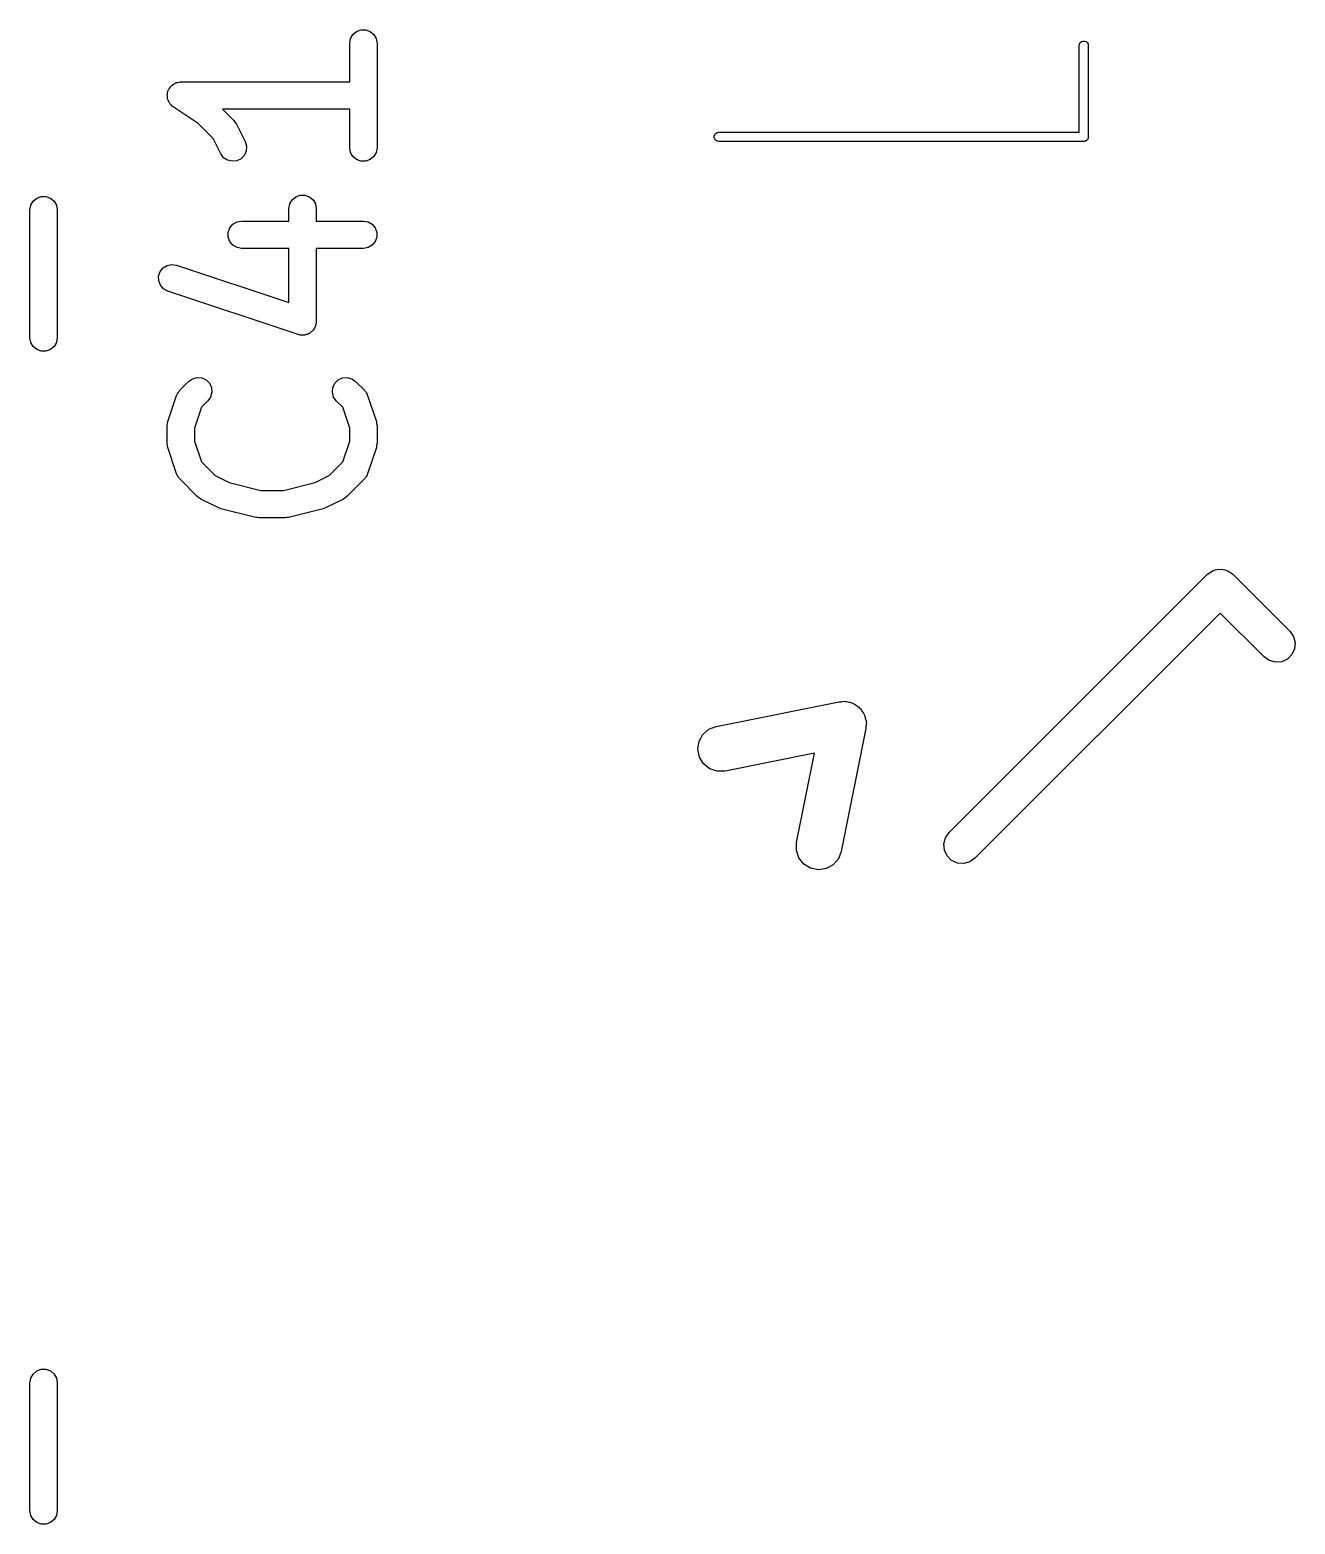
# Model space of a CAD drawing. Extents: x 78.8 to 132.8, y -113.1 to -87.3.
# Drawn here: x 86.62 to 93.56, y -109.1 to -100.91 of the extents above; entities that cross this region are included whole.
import ezdxf

# ---------------------------------------------------------------- set-up
doc = ezdxf.new("R2010")
doc.units = 0
doc.header["$MEASUREMENT"] = 0
doc.layers.add('BLACK', color=7, linetype='CONTINUOUS')

msp = doc.modelspace()

# ---------------------------------------------------------------- linework, layer by layer
at = {"layer": 'Black'}
for p, q in [((88.4149, -100.923), (88.4394, -100.914)), ((88.4394, -100.914), (88.4654, -100.914)), ((88.4654, -100.914), (88.4899, -100.923)), ((88.3774, -100.988), (88.3819, -100.962)), ((88.3774, -101.199), (88.3774, -100.988)), ((88.3819, -100.962), (88.3949, -100.94)), ((88.3949, -100.94), (88.4149, -100.923)), ((88.4899, -100.923), (88.5098, -100.94)), ((88.5098, -100.94), (88.5229, -100.962)), ((88.5229, -100.962), (88.5274, -100.988)), ((88.5274, -100.988), (88.5274, -101.56)), ((92.375, -101), (92.3765, -100.991)), ((92.375, -101.475), (92.375, -101)), ((92.3765, -100.991), (92.3808, -100.984)), ((92.3808, -100.984), (92.3875, -100.978)), ((92.3875, -100.978), (92.3957, -100.975)), ((92.3957, -100.975), (92.4043, -100.975)), ((92.4043, -100.975), (92.4125, -100.978)), ((92.4125, -100.978), (92.4192, -100.984)), ((92.4192, -100.984), (92.4235, -100.991)), ((92.4235, -100.991), (92.425, -101)), ((92.425, -101), (92.425, -101.5)), ((87.3816, -101.252), (87.3837, -101.244)), ((87.3837, -101.244), (87.386, -101.24)), ((87.386, -101.24), (87.3874, -101.236)), ((87.3874, -101.236), (87.3932, -101.229)), ((87.3932, -101.229), (87.3981, -101.222)), ((87.3981, -101.222), (87.4015, -101.22)), ((87.4015, -101.22), (87.4042, -101.216)), ((87.4042, -101.216), (87.4119, -101.212)), ((87.4119, -101.212), (87.4191, -101.207)), ((87.4191, -101.207), (87.4231, -101.205)), ((87.4231, -101.205), (87.4267, -101.203)), ((87.4267, -101.203), (87.4355, -101.202)), ((87.4355, -101.202), (87.4441, -101.199)), ((87.4441, -101.199), (87.4483, -101.2)), ((87.4483, -101.2), (87.4524, -101.199)), ((87.4524, -101.199), (88.3774, -101.199)), ((87.3775, -101.269), (87.3785, -101.265)), ((87.3785, -101.278), (87.3775, -101.269)), ((87.3785, -101.261), (87.3816, -101.252)), ((87.3785, -101.265), (87.3785, -101.261)), ((87.3785, -101.287), (87.3785, -101.278)), ((87.3799, -101.291), (87.3785, -101.287)), ((87.3804, -101.295), (87.3799, -101.291)), ((87.3844, -101.303), (87.3804, -101.295)), ((87.3874, -101.311), (87.3844, -101.303)), ((87.3901, -101.314), (87.3874, -101.311)), ((87.3919, -101.318), (87.3901, -101.314)), ((87.3984, -101.324), (87.3919, -101.318)), ((87.4042, -101.331), (87.3984, -101.324)), ((87.4078, -101.333), (87.4042, -101.331)), ((87.4108, -101.336), (87.4078, -101.333)), ((87.5475, -101.427), (87.4108, -101.336)), ((88.3774, -101.349), (87.6811, -101.349)), ((87.6811, -101.349), (87.7435, -101.411)), ((87.7435, -101.411), (87.7504, -101.421)), ((88.3774, -101.56), (88.3774, -101.349)), ((87.6288, -101.509), (87.5475, -101.427)), ((87.7504, -101.421), (87.7576, -101.431)), ((87.7576, -101.431), (87.8052, -101.526)), ((90.3754, -101.496), (90.3783, -101.487)), ((90.3783, -101.487), (90.3839, -101.481)), ((90.3839, -101.481), (90.3914, -101.477)), ((90.3914, -101.477), (90.4, -101.475)), ((90.4, -101.475), (90.5, -101.475)), ((90.5, -101.475), (92.375, -101.475)), ((87.671, -101.593), (87.6288, -101.509)), ((87.8052, -101.526), (87.8126, -101.551)), ((87.8126, -101.551), (87.811, -101.577)), ((88.3819, -101.585), (88.3774, -101.56)), ((88.5274, -101.56), (88.5229, -101.585)), ((90.3754, -101.504), (90.3754, -101.496)), ((90.3783, -101.512), (90.3754, -101.504)), ((90.3839, -101.519), (90.3783, -101.512)), ((90.3914, -101.523), (90.3839, -101.519)), ((90.4, -101.525), (90.3914, -101.523)), ((90.5, -101.525), (90.4, -101.525)), ((92.4, -101.525), (90.5, -101.525)), ((92.4022, -101.525), (92.4, -101.525)), ((92.4043, -101.525), (92.4022, -101.525)), ((92.4064, -101.524), (92.4043, -101.525)), ((92.4086, -101.523), (92.4064, -101.524)), ((92.4104, -101.522), (92.4086, -101.523)), ((92.4125, -101.522), (92.4104, -101.522)), ((92.4142, -101.52), (92.4125, -101.522)), ((92.4161, -101.519), (92.4142, -101.52)), ((92.4175, -101.517), (92.4161, -101.519)), ((92.4192, -101.516), (92.4175, -101.517)), ((92.4202, -101.514), (92.4192, -101.516)), ((92.4217, -101.512), (92.4202, -101.514)), ((92.4224, -101.51), (92.4217, -101.512)), ((92.4235, -101.509), (92.4224, -101.51)), ((92.4239, -101.506), (92.4235, -101.509)), ((92.4246, -101.504), (92.4239, -101.506)), ((92.425, -101.5), (92.4246, -101.502)), ((92.4246, -101.502), (92.4246, -101.504)), ((87.6865, -101.614), (87.671, -101.593)), ((87.7083, -101.628), (87.6865, -101.614)), ((87.7336, -101.634), (87.7083, -101.628)), ((87.7595, -101.631), (87.7336, -101.634)), ((87.7828, -101.62), (87.7595, -101.631)), ((87.8007, -101.601), (87.7828, -101.62)), ((87.811, -101.577), (87.8007, -101.601)), ((88.3949, -101.608), (88.3819, -101.585)), ((88.4149, -101.624), (88.3949, -101.608)), ((88.4394, -101.633), (88.4149, -101.624)), ((88.4654, -101.633), (88.4394, -101.633)), ((88.4899, -101.624), (88.4654, -101.633)), ((88.5098, -101.608), (88.4899, -101.624)), ((88.5229, -101.585), (88.5098, -101.608)), ((88.0815, -101.828), (88.106, -101.819)), ((88.106, -101.819), (88.1321, -101.819)), ((88.1321, -101.819), (88.1565, -101.828)), ((86.625, -101.9), (86.6295, -101.874)), ((86.625, -102.6), (86.625, -101.9)), ((86.6295, -101.874), (86.6425, -101.852)), ((86.6425, -101.852), (86.6625, -101.835)), ((86.6625, -101.835), (86.687, -101.826)), ((86.687, -101.826), (86.713, -101.826)), ((86.713, -101.826), (86.7375, -101.835)), ((86.7375, -101.835), (86.7575, -101.852)), ((86.7575, -101.852), (86.7705, -101.874)), ((86.7705, -101.874), (86.775, -101.9)), ((86.775, -101.9), (86.775, -102.6)), ((88.044, -101.893), (88.0486, -101.867)), ((88.044, -101.961), (88.044, -101.893)), ((88.0486, -101.867), (88.0616, -101.845)), ((88.0616, -101.845), (88.0815, -101.828)), ((88.1565, -101.828), (88.1765, -101.845)), ((88.1765, -101.845), (88.1895, -101.867)), ((88.1895, -101.867), (88.194, -101.893)), ((88.194, -101.893), (88.194, -101.961)), ((87.7208, -101.998), (87.7375, -101.978)), ((87.7375, -101.978), (87.7601, -101.965)), ((87.7601, -101.965), (87.7857, -101.961)), ((87.7857, -101.961), (88.044, -101.961)), ((88.194, -101.961), (88.4524, -101.961)), ((88.4524, -101.961), (88.478, -101.965)), ((88.478, -101.965), (88.5006, -101.978)), ((88.5006, -101.978), (88.5173, -101.998)), ((87.7119, -102.023), (87.7208, -101.998)), ((87.7119, -102.049), (87.7119, -102.023)), ((87.7208, -102.073), (87.7119, -102.049)), ((88.5173, -101.998), (88.5262, -102.023)), ((88.5262, -102.049), (88.5173, -102.073)), ((88.5262, -102.023), (88.5262, -102.049)), ((87.7375, -102.093), (87.7208, -102.073)), ((87.7601, -102.106), (87.7375, -102.093)), ((87.7857, -102.111), (87.7601, -102.106)), ((88.044, -102.111), (87.7857, -102.111)), ((88.044, -102.408), (88.044, -102.111)), ((88.4524, -102.111), (88.194, -102.111)), ((88.194, -102.111), (88.194, -102.512)), ((88.478, -102.106), (88.4524, -102.111)), ((88.5006, -102.093), (88.478, -102.106)), ((88.5173, -102.073), (88.5006, -102.093)), ((87.3388, -102.238), (87.355, -102.218)), ((87.355, -102.218), (87.3772, -102.204)), ((87.3772, -102.204), (87.4027, -102.199)), ((87.4027, -102.199), (87.4285, -102.203)), ((87.4285, -102.203), (88.044, -102.408)), ((87.3306, -102.263), (87.3388, -102.238)), ((87.3313, -102.289), (87.3306, -102.263)), ((87.3409, -102.313), (87.3313, -102.289)), ((87.3581, -102.333), (87.3409, -102.313)), ((87.381, -102.345), (87.3581, -102.333)), ((88.0953, -102.583), (87.381, -102.345)), ((88.1803, -102.554), (88.1765, -102.56)), ((88.185, -102.548), (88.1803, -102.554)), ((88.1868, -102.542), (88.185, -102.548)), ((88.1895, -102.538), (88.1868, -102.542)), ((88.1908, -102.53), (88.1895, -102.538)), ((88.1932, -102.523), (88.1908, -102.53)), ((88.194, -102.512), (88.1931, -102.517)), ((88.1931, -102.517), (88.1932, -102.523)), ((86.6295, -102.626), (86.625, -102.6)), ((86.6425, -102.648), (86.6295, -102.626)), ((86.7705, -102.626), (86.7575, -102.648)), ((86.775, -102.6), (86.7705, -102.626)), ((88.1008, -102.584), (88.0953, -102.583)), ((88.106, -102.586), (88.1008, -102.584)), ((88.1136, -102.586), (88.106, -102.586)), ((88.1211, -102.587), (88.1136, -102.586)), ((88.1265, -102.586), (88.1211, -102.587)), ((88.1321, -102.586), (88.1265, -102.586)), ((88.1392, -102.583), (88.1321, -102.586)), ((88.1466, -102.582), (88.1392, -102.583)), ((88.1513, -102.579), (88.1466, -102.582)), ((88.1565, -102.577), (88.1513, -102.579)), ((88.1624, -102.572), (88.1565, -102.577)), ((88.1688, -102.568), (88.1624, -102.572)), ((88.1723, -102.564), (88.1688, -102.568)), ((88.1765, -102.56), (88.1723, -102.564)), ((86.6625, -102.665), (86.6425, -102.648)), ((86.687, -102.674), (86.6625, -102.665)), ((86.713, -102.674), (86.687, -102.674)), ((86.7375, -102.665), (86.713, -102.674)), ((86.7575, -102.648), (86.7375, -102.665)), ((87.447, -102.887), (87.4946, -102.84)), ((87.4946, -102.84), (87.5159, -102.825)), ((87.5159, -102.825), (87.5411, -102.818)), ((87.5411, -102.818), (87.567, -102.82)), ((87.567, -102.82), (87.5906, -102.831)), ((87.5906, -102.831), (87.6091, -102.85)), ((87.6091, -102.85), (87.6201, -102.873)), ((87.6201, -102.873), (87.6223, -102.899)), ((88.2824, -102.899), (88.2847, -102.873)), ((88.2847, -102.873), (88.2957, -102.85)), ((88.2957, -102.85), (88.3141, -102.831)), ((88.3141, -102.831), (88.3377, -102.82)), ((88.3377, -102.82), (88.3637, -102.818)), ((88.3637, -102.818), (88.3888, -102.825)), ((88.3888, -102.825), (88.4102, -102.84)), ((88.4102, -102.84), (88.4578, -102.887)), ((87.3812, -103.06), (87.4288, -102.917)), ((87.4288, -102.917), (87.4309, -102.913)), ((87.4309, -102.913), (87.432, -102.909)), ((87.432, -102.909), (87.4371, -102.902)), ((87.4371, -102.902), (87.4413, -102.894)), ((87.4413, -102.894), (87.4445, -102.891)), ((87.4445, -102.891), (87.447, -102.887)), ((87.6007, -102.946), (87.5656, -102.981)), ((87.6156, -102.925), (87.6007, -102.946)), ((87.6223, -102.899), (87.6156, -102.925)), ((88.2892, -102.925), (88.2824, -102.899)), ((88.3041, -102.946), (88.2892, -102.925)), ((88.3392, -102.981), (88.3041, -102.946)), ((88.4578, -102.887), (88.4603, -102.891)), ((88.4603, -102.891), (88.4635, -102.894)), ((88.4635, -102.894), (88.4677, -102.902)), ((88.4677, -102.902), (88.4727, -102.909)), ((88.4727, -102.909), (88.4739, -102.913)), ((88.4739, -102.913), (88.4759, -102.917)), ((88.4759, -102.917), (88.5235, -103.06)), ((87.5656, -102.981), (87.5274, -103.096)), ((88.3774, -103.096), (88.3392, -102.981)), ((87.3774, -103.083), (87.3795, -103.071)), ((87.3774, -103.179), (87.3774, -103.083)), ((87.3795, -103.071), (87.3812, -103.06)), ((87.5274, -103.096), (87.5274, -103.166)), ((88.3774, -103.166), (88.3774, -103.096)), ((88.5235, -103.06), (88.5253, -103.071)), ((88.5253, -103.071), (88.5274, -103.083)), ((88.5274, -103.083), (88.5274, -103.179)), ((87.3795, -103.19), (87.3774, -103.179)), ((87.3812, -103.202), (87.3795, -103.19)), ((87.4288, -103.345), (87.3812, -103.202)), ((87.5274, -103.166), (87.5656, -103.281)), ((88.3392, -103.281), (88.3774, -103.166)), ((88.5235, -103.202), (88.4759, -103.345)), ((88.5253, -103.19), (88.5235, -103.202)), ((88.5274, -103.179), (88.5253, -103.19)), ((87.5656, -103.281), (87.6397, -103.355)), ((88.2651, -103.355), (88.3392, -103.281)), ((87.4309, -103.349), (87.4288, -103.345)), ((87.432, -103.353), (87.4309, -103.349)), ((87.4371, -103.36), (87.432, -103.353)), ((87.4413, -103.368), (87.4371, -103.36)), ((87.4445, -103.371), (87.4413, -103.368)), ((87.447, -103.374), (87.4445, -103.371)), ((87.5422, -103.47), (87.447, -103.374)), ((87.6397, -103.355), (87.7167, -103.394)), ((88.1881, -103.394), (88.2651, -103.355)), ((88.4578, -103.374), (88.3626, -103.47)), ((88.4603, -103.371), (88.4578, -103.374)), ((88.4635, -103.368), (88.4603, -103.371)), ((88.4677, -103.36), (88.4635, -103.368)), ((88.4727, -103.353), (88.4677, -103.36)), ((88.4739, -103.349), (88.4727, -103.353)), ((88.4759, -103.345), (88.4739, -103.349)), ((87.7167, -103.394), (87.8902, -103.437)), ((87.8902, -103.437), (88.0146, -103.437)), ((88.0146, -103.437), (88.1881, -103.394)), ((87.552, -103.477), (87.5422, -103.47)), ((87.5617, -103.484), (87.552, -103.477)), ((87.6569, -103.531), (87.5617, -103.484)), ((87.6648, -103.534), (87.6569, -103.531)), ((87.6723, -103.537), (87.6648, -103.534)), ((87.8628, -103.585), (87.6723, -103.537)), ((88.2325, -103.537), (88.042, -103.585)), ((88.24, -103.534), (88.2325, -103.537)), ((88.2478, -103.531), (88.24, -103.534)), ((88.3431, -103.484), (88.2478, -103.531)), ((88.3527, -103.477), (88.3431, -103.484)), ((88.3626, -103.47), (88.3527, -103.477)), ((87.8719, -103.585), (87.8628, -103.585)), ((87.881, -103.587), (87.8719, -103.585)), ((88.0238, -103.587), (87.881, -103.587)), ((88.0328, -103.585), (88.0238, -103.587)), ((88.042, -103.585), (88.0328, -103.585)), ((91.6625, -105.311), (93.0767, -103.897)), ((93.0767, -103.897), (93.0839, -103.892)), ((93.0839, -103.892), (93.0901, -103.886)), ((93.0901, -103.886), (93.098, -103.882)), ((93.098, -103.882), (93.1052, -103.877)), ((93.1052, -103.877), (93.1136, -103.875)), ((93.1136, -103.875), (93.1216, -103.871)), ((93.1216, -103.871), (93.1303, -103.87)), ((93.1303, -103.87), (93.1387, -103.868)), ((93.1387, -103.868), (93.1475, -103.869)), ((93.1475, -103.869), (93.1562, -103.868)), ((93.1562, -103.868), (93.1646, -103.87)), ((93.1646, -103.87), (93.1733, -103.871)), ((93.1733, -103.871), (93.1813, -103.875)), ((93.1813, -103.875), (93.1897, -103.877)), ((93.1897, -103.877), (93.1969, -103.882)), ((93.1969, -103.882), (93.2048, -103.886)), ((93.2048, -103.886), (93.211, -103.892)), ((93.211, -103.892), (93.2182, -103.897)), ((93.2182, -103.897), (93.5293, -104.208)), ((93.1475, -104.109), (91.8039, -105.452)), ((93.3879, -104.349), (93.1475, -104.109)), ((93.5293, -104.208), (93.5492, -104.236)), ((93.5492, -104.236), (93.5582, -104.27)), ((93.5582, -104.27), (93.5552, -104.305)), ((93.4163, -104.369), (93.3879, -104.349)), ((93.5405, -104.336), (93.5159, -104.361)), ((93.5552, -104.305), (93.5405, -104.336)), ((93.4499, -104.378), (93.4163, -104.369)), ((93.4845, -104.375), (93.4499, -104.378)), ((93.5159, -104.361), (93.4845, -104.375)), ((90.3856, -104.729), (91.0591, -104.594)), ((91.0591, -104.594), (91.0728, -104.594)), ((91.0728, -104.594), (91.0864, -104.591)), ((91.0864, -104.591), (91.0944, -104.593)), ((91.0944, -104.593), (91.1025, -104.593)), ((91.1025, -104.593), (91.1155, -104.597)), ((91.1155, -104.597), (91.129, -104.6)), ((91.129, -104.6), (91.1359, -104.604)), ((91.1359, -104.604), (91.1436, -104.607)), ((91.1436, -104.607), (91.1543, -104.615)), ((91.1543, -104.615), (91.1661, -104.623)), ((91.1661, -104.623), (91.1712, -104.629)), ((91.1712, -104.629), (91.1775, -104.634)), ((91.1775, -104.634), (91.1846, -104.646)), ((91.1846, -104.646), (91.1932, -104.656)), ((91.1932, -104.656), (91.1958, -104.664)), ((91.1958, -104.664), (91.2, -104.671)), ((91.2, -104.671), (91.2027, -104.684)), ((91.2027, -104.684), (91.2072, -104.698)), ((90.3126, -104.773), (90.3452, -104.744)), ((90.3452, -104.744), (90.3856, -104.729)), ((91.2062, -104.741), (91.0715, -105.414)), ((91.2065, -104.727), (91.2062, -104.741)), ((91.2086, -104.714), (91.2065, -104.727)), ((91.2072, -104.698), (91.207, -104.706)), ((91.207, -104.706), (91.2086, -104.714)), ((90.2852, -104.854), (90.2917, -104.811)), ((90.2917, -104.811), (90.3126, -104.773)), ((90.2937, -104.897), (90.2852, -104.854)), ((90.3163, -104.934), (90.2937, -104.897)), ((90.9242, -104.876), (90.4347, -104.974)), ((90.8263, -105.365), (90.9242, -104.876)), ((90.3501, -104.961), (90.3163, -104.934)), ((90.3913, -104.975), (90.3501, -104.961)), ((90.4347, -104.974), (90.3913, -104.975)), ((91.6336, -105.373), (91.6426, -105.34)), ((91.6426, -105.34), (91.6625, -105.311)), ((90.8253, -105.409), (90.8263, -105.365)), ((90.8392, -105.45), (90.8253, -105.409)), ((91.0715, -105.414), (91.0557, -105.455)), ((91.6366, -105.408), (91.6336, -105.373)), ((91.6513, -105.439), (91.6366, -105.408)), ((90.8664, -105.484), (90.8392, -105.45)), ((90.9035, -105.506), (90.8664, -105.484)), ((91.027, -105.487), (90.989, -105.508)), ((91.0557, -105.455), (91.027, -105.487)), ((91.6759, -105.464), (91.6513, -105.439)), ((91.7074, -105.478), (91.6759, -105.464)), ((91.742, -105.481), (91.7074, -105.478)), ((91.7755, -105.472), (91.742, -105.481)), ((91.8039, -105.452), (91.7755, -105.472)), ((90.946, -105.515), (90.9035, -105.506)), ((90.989, -105.508), (90.946, -105.515)), ((86.6295, -108.299), (86.6425, -108.277)), ((86.6425, -108.277), (86.6625, -108.26)), ((86.6625, -108.26), (86.687, -108.251)), ((86.687, -108.251), (86.713, -108.251)), ((86.713, -108.251), (86.7375, -108.26)), ((86.7375, -108.26), (86.7575, -108.277)), ((86.7575, -108.277), (86.7705, -108.299)), ((86.625, -108.325), (86.6295, -108.299)), ((86.625, -109.025), (86.625, -108.325)), ((86.7705, -108.299), (86.775, -108.325)), ((86.775, -108.325), (86.775, -109.025)), ((86.6295, -109.051), (86.625, -109.025)), ((86.6425, -109.073), (86.6295, -109.051)), ((86.6625, -109.09), (86.6425, -109.073)), ((86.687, -109.099), (86.6625, -109.09)), ((86.713, -109.099), (86.687, -109.099)), ((86.7375, -109.09), (86.713, -109.099)), ((86.7575, -109.073), (86.7375, -109.09)), ((86.7705, -109.051), (86.7575, -109.073)), ((86.775, -109.025), (86.7705, -109.051))]:
    msp.add_line(p, q, dxfattribs=at)

doc.saveas('drawing.dxf')
